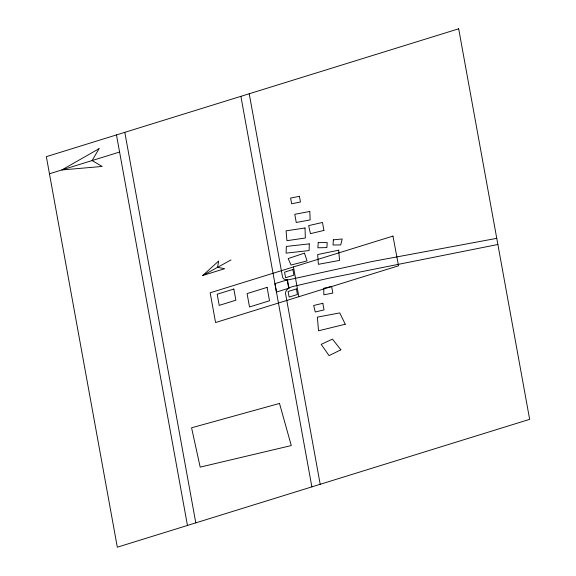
<?xml version="1.0" encoding="UTF-8"?>
<svg xmlns="http://www.w3.org/2000/svg" width="576" height="576" viewBox="0 0 576 576"><rect width="100%" height="100%" fill="white"/><g stroke="black" fill="none" stroke-linecap="round" stroke-linejoin="round"><path stroke-width="0.86" d="M202.745 275.501L218.664 261.014L217.584 267.314L224.669 268.704L202.745 275.501L231.026 259.906M49.457 173.786L119.585 152.035M497.88 244.49L327.557 278.482L292.428 286.61A7.308 4.666 -22.1 0 0 285.545 293.623L320.198 484.286M496.757 238.342L371.722 261.59L289.404 279.648A7.308 4.666 -22.1 0 1 282.506 276.912L249.221 93.751M293.458 266.947L298.865 296.705M287.15 279.886L288.67 288.252M240.89 96.336L311.868 486.871M124.805 132.329L195.79 522.871M116.474 134.914L187.459 525.456M309.276 243.857L309.118 250.574L286.092 253.123L286.337 246.442L309.276 243.857M333.331 239.839L333.058 245.002L340.718 244.908L342.194 238.982L333.331 239.839M318.24 242.604L317.894 247.788L326.858 247.594L327.233 242.597L318.24 242.604M99.072 148.687L92.11 160.56L102.175 166.442L61.783 169.963L99.072 148.687M340.87 349.826L329.054 355.615L321.199 344.354L332.46 339.12L340.87 349.826M304.452 253.166L288.158 258.552L291.038 265.032L307.08 260.914L304.452 253.166M458.676 28.8L46.346 156.665L117.324 547.2L529.654 419.335L458.676 28.8M392.969 236.088L210.161 292.781L215.568 322.538L398.534 265.795L392.969 236.088M292.903 269.568L284.573 272.153L285.588 277.733L293.918 275.148L292.903 269.568M233.842 289.051L217.181 294.214L219.211 305.374L235.872 300.204L233.842 289.051M287.467 279.785L274.939 283.673L276.494 292.032L288.986 288.158L287.467 279.785M267.077 287.388L247.082 293.587L249.516 306.972L269.51 300.773L267.077 287.388M296.424 288.914L288.094 291.499L289.109 297.079L297.439 294.494L296.424 288.914M279.504 403.445L191.578 427.788L200.182 467.122L291.29 445.565L279.504 403.445M345.269 324.23L318.514 330.797L317.383 317.138L339.754 312.898L345.269 324.23M322.826 303.293L313.654 305.489L315.274 311.998L324.029 309.895L322.826 303.293M323.928 230.443L310.442 233.64L308.657 225.626L322.474 222.451L323.928 230.443M331.618 286.459L323.791 288.238L323.82 294.811L332.827 293.076L331.618 286.459M338.71 250.178L317.664 254.556L318.37 264.319L339.538 260.402L338.71 250.178M299.419 196.315L290.592 198.079L291.658 203.774L300.456 202.018L299.419 196.315M309.809 211.464L294.797 214.286L296.244 222.494L310.14 219.91L309.809 211.464M305.014 227.988L286.078 230.832L286.913 240.689L305.352 237.996L305.014 227.988"/></g></svg>
